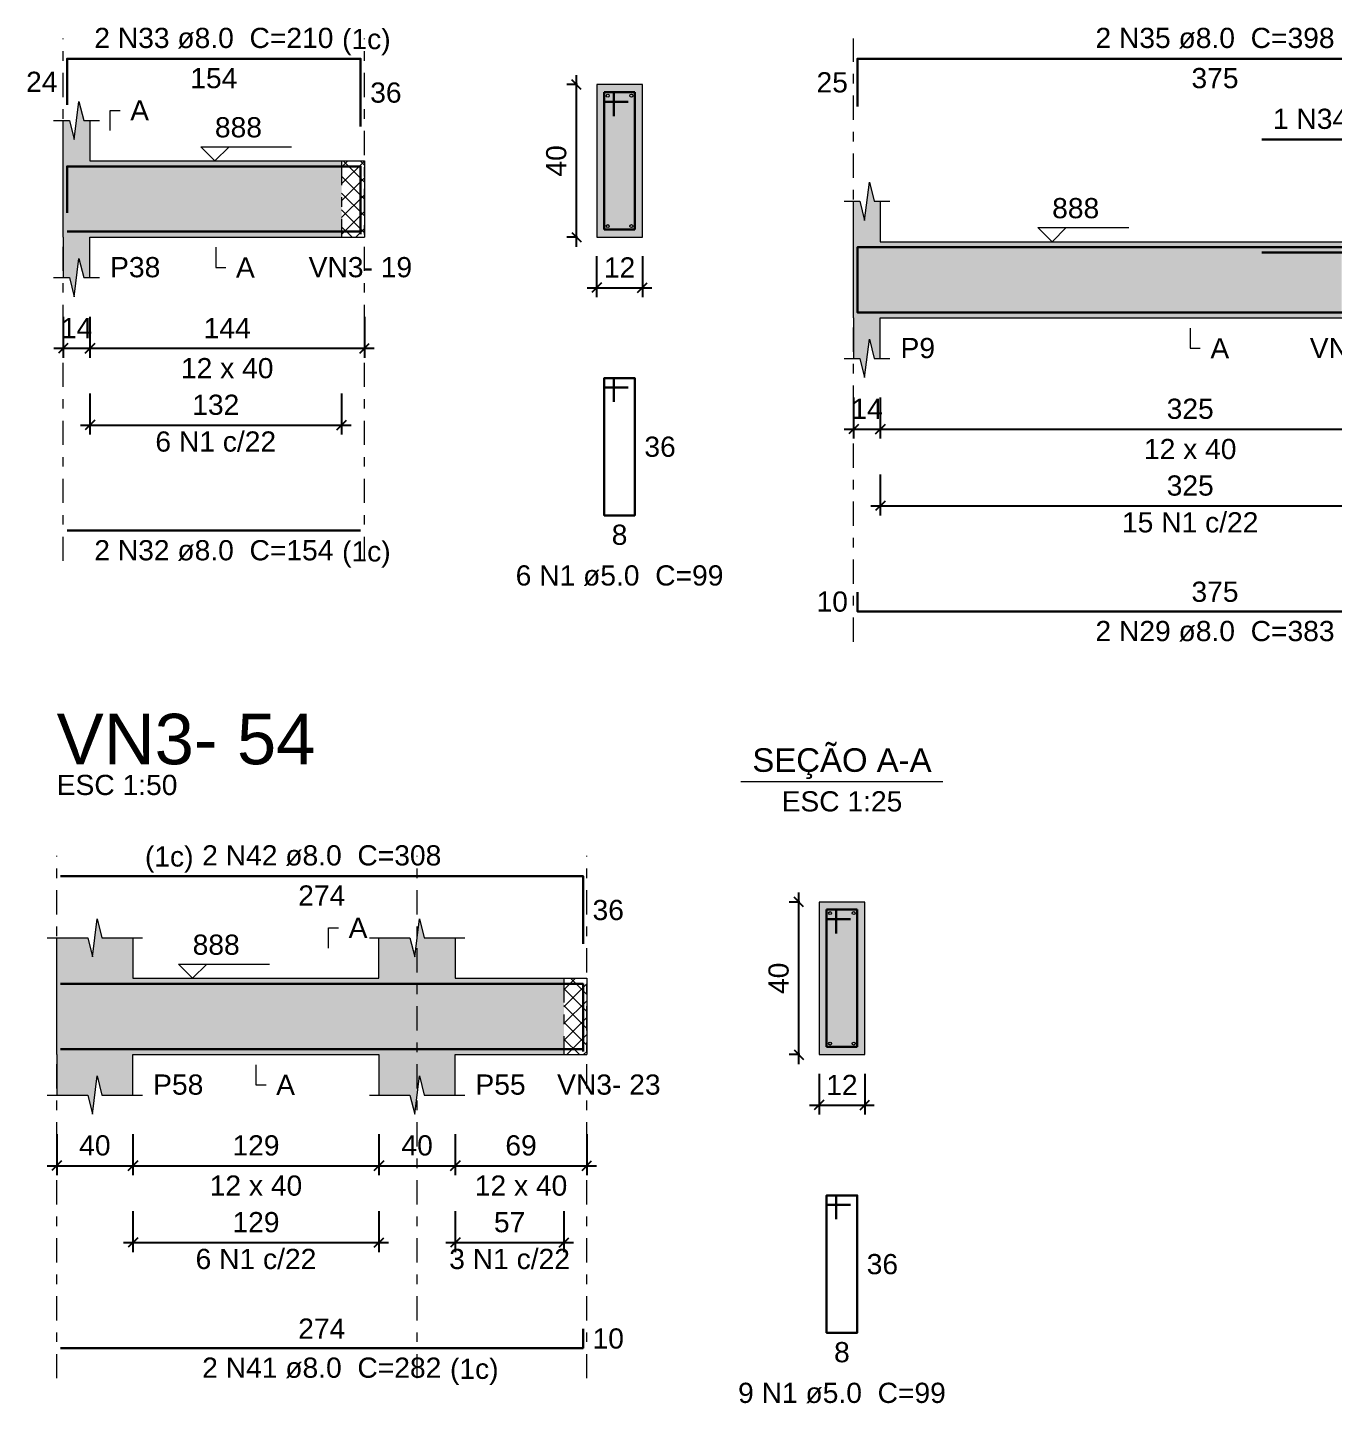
# Model space of a CAD drawing. Header units: millimetres. Extents: x -8 to 605, y -494 to 220.
# Drawn here: x 412.67 to 426.37, y -466.91 to -452.49 of the extents above; entities that cross this region are included whole.
import ezdxf

# ---------------------------------------------------------------- set-up
doc = ezdxf.new("R2010")
doc.units = ezdxf.units.MM
doc.header["$MEASUREMENT"] = 0
doc.linetypes.add('DASHDOT', pattern=[2.54, 1.27, -0.635, 0, -0.635])
doc.linetypes.add('NULL', pattern=[0])
for name, color, linetype, lineweight in [('Descrição da armadura', 7, 'Continuous', 0), ('DT-Barras na forma', 7, 'Continuous', 30), ('DT-Barras no corte', 5, 'Continuous', 5), ('DT-Barras rebatidas', 7, 'Continuous', 30), ('DT-Cotas', 7, 'Continuous', 5), ('DT-Forma', 5, 'Continuous', 5), ('DT-Hachura forma vigas', 252, 'Continuous', 5), ('DT-Hachura intersecção vigas', 9, 'Continuous', 5), ('DT-Hachura seção vigas', 252, 'Continuous', 5), ('DT-Pontilhado', 9, 'DASHDOT', 5), ('DT-Textos', 7, 'Continuous', 5), ('DT-Título', 5, 'Continuous', 20), ('Textos armaduras', 7, 'Continuous', 0)]:
    doc.layers.add(name, color=color, linetype=linetype, lineweight=lineweight)
doc.styles.add('Arial', font='arial.ttf')
doc.dimstyles.new('UM_25.000000', dxfattribs={"dimtxt": 0.18, "dimasz": 0.1, "dimexe": 0.1, "dimexo": 0.2, "dimgap": 0, "dimtad": 1, "dimtih": 1, "dimtoh": 1, "dimdec": 1, "dimlfac": 25, "dimzin": 0, "dimdsep": 46, "dimtxsty": 'Standard', "dimcen": 0.09, "dimdle": 0.1, "dimadec": 1, "dimazin": 2, "dimtfac": 1, "dimtdec": 4, "dimtofl": 0, "dimtmove": 0, "dimatfit": 3, "dimfxl": 1, "dimtolj": 1, "dimarcsym": 0})
doc.dimstyles.new('UM_50.000000', dxfattribs={"dimtxt": 0.18, "dimasz": 0.1, "dimexe": 0.1, "dimexo": 0.2, "dimgap": 0, "dimtad": 1, "dimtih": 1, "dimtoh": 1, "dimdec": 1, "dimlfac": 50, "dimzin": 0, "dimdsep": 46, "dimtxsty": 'Standard', "dimcen": 0.09, "dimdle": 0.1, "dimadec": 1, "dimazin": 2, "dimtfac": 1, "dimtdec": 4, "dimtofl": 0, "dimtmove": 0, "dimatfit": 3, "dimfxl": 1, "dimtolj": 1, "dimarcsym": 0})
pattern_1 = [(45, (353.43051, -485.02144), (-0.08838835, 0.08838835), []), (135, (353.43051, -485.02144), (-0.08838835, -0.08838835), [])]

# ---------------------------------------------------------------- blocks, each defined once
blk = doc.blocks.new('_Oblique')
at = {"color": 0, "linetype": 'ByBlock', "lineweight": -2}
blk.add_line((-0.5, -0.5), (0.5, 0.5), dxfattribs=at)
blk = doc.blocks.new('*D4941')
at = {"layer": 'Defpoints', "color": 0, "transparency": 16777216}
for p in [(413.049, -455.32), (413.329, -455.32), (413.329, -455.85)]:
    blk.add_point(p, dxfattribs=at)
at = {"layer": 'DT-Cotas', "color": 0, "lineweight": -2, "transparency": 16777216}
for p, q in [((413.049, -455.52), (413.049, -455.95)), ((413.329, -455.52), (413.329, -455.95)), ((412.949, -455.85), (413.429, -455.85))]:
    blk.add_line(p, q, dxfattribs=at)
at = {"layer": 'DT-Cotas', "color": 0, "lineweight": -2, "transparency": 16777216, "xscale": 0.1, "yscale": 0.1, "zscale": 0.1, "rotation": 180}
blk.add_blockref('_Oblique', (413.049, -455.85), dxfattribs=at)
at = {"layer": 'DT-Cotas', "color": 0, "lineweight": -2, "transparency": 16777216, "xscale": 0.1, "yscale": 0.1, "zscale": 0.1}
blk.add_blockref('_Oblique', (413.329, -455.85), dxfattribs=at)
at = {"layer": 'DT-Cotas', "color": 7, "transparency": 16777216, "insert": (413.189, -455.638), "char_height": 0.2118, "attachment_point": 5, "rotation": 0.0057, "style": 'Arial'}
blk.add_mtext('\\A1;14', dxfattribs=at)
blk = doc.blocks.new('*D4942')
at = {"layer": 'Defpoints', "color": 0, "transparency": 16777216}
for p in [(413.329, -455.32), (416.209, -455.32), (416.209, -455.85)]:
    blk.add_point(p, dxfattribs=at)
at = {"layer": 'DT-Cotas', "color": 0, "lineweight": -2, "transparency": 16777216}
for p, q in [((413.329, -455.52), (413.329, -455.95)), ((416.209, -455.52), (416.209, -455.95)), ((413.229, -455.85), (416.309, -455.85))]:
    blk.add_line(p, q, dxfattribs=at)
at = {"layer": 'DT-Cotas', "color": 0, "lineweight": -2, "transparency": 16777216, "xscale": 0.1, "yscale": 0.1, "zscale": 0.1, "rotation": 180}
blk.add_blockref('_Oblique', (413.329, -455.85), dxfattribs=at)
at = {"layer": 'DT-Cotas', "color": 0, "lineweight": -2, "transparency": 16777216, "xscale": 0.1, "yscale": 0.1, "zscale": 0.1}
blk.add_blockref('_Oblique', (416.209, -455.85), dxfattribs=at)
at = {"layer": 'DT-Cotas', "color": 7, "transparency": 16777216, "insert": (414.769, -455.638), "char_height": 0.2118, "attachment_point": 5, "rotation": 0.0057, "style": 'Arial'}
blk.add_mtext('\\A1;144', dxfattribs=at)
blk = doc.blocks.new('*D4943')
at = {"layer": 'Defpoints', "color": 0, "transparency": 16777216}
for p in [(418.432, -453.085), (418.644, -453.085), (418.644, -454.685)]:
    blk.add_point(p, dxfattribs=at)
at = {"layer": 'DT-Cotas', "color": 0, "lineweight": -2, "transparency": 16777216}
for p, q in [((418.432, -454.785), (418.432, -452.985)), ((418.444, -453.085), (418.332, -453.085)), ((418.444, -454.685), (418.332, -454.685))]:
    blk.add_line(p, q, dxfattribs=at)
at = {"layer": 'DT-Cotas', "color": 0, "lineweight": -2, "transparency": 16777216, "xscale": 0.1, "yscale": 0.1, "zscale": 0.1}
for p, rotation in [((418.432, -453.085), 90), ((418.432, -454.685), 270)]:
    blk.add_blockref('_Oblique', p, dxfattribs=dict(at, rotation=rotation))
at = {"layer": 'DT-Cotas', "color": 7, "transparency": 16777216, "insert": (418.221, -453.885), "char_height": 0.2118, "attachment_point": 5, "rotation": 90, "style": 'Arial'}
blk.add_mtext('\\A1;40', dxfattribs=at)
blk = doc.blocks.new('*D4944')
at = {"layer": 'Defpoints', "color": 0, "transparency": 16777216}
for p in [(418.644, -454.685), (419.124, -454.685), (419.124, -455.214)]:
    blk.add_point(p, dxfattribs=at)
at = {"layer": 'DT-Cotas', "color": 0, "lineweight": -2, "transparency": 16777216}
for p, q in [((418.644, -454.885), (418.644, -455.314)), ((419.124, -454.885), (419.124, -455.314)), ((418.544, -455.214), (419.224, -455.214))]:
    blk.add_line(p, q, dxfattribs=at)
at = {"layer": 'DT-Cotas', "color": 0, "lineweight": -2, "transparency": 16777216, "xscale": 0.1, "yscale": 0.1, "zscale": 0.1, "rotation": 180}
blk.add_blockref('_Oblique', (418.644, -455.214), dxfattribs=at)
at = {"layer": 'DT-Cotas', "color": 0, "lineweight": -2, "transparency": 16777216, "xscale": 0.1, "yscale": 0.1, "zscale": 0.1}
blk.add_blockref('_Oblique', (419.124, -455.214), dxfattribs=at)
at = {"layer": 'DT-Cotas', "color": 7, "transparency": 16777216, "insert": (418.884, -455.002), "char_height": 0.2118, "attachment_point": 5, "rotation": 0.0057, "style": 'Arial'}
blk.add_mtext('\\A1;12', dxfattribs=at)
blk = doc.blocks.new('*D4945')
at = {"layer": 'Defpoints', "color": 0, "transparency": 16777216}
for p in [(413.329, -456.125), (415.969, -456.125), (415.969, -456.654)]:
    blk.add_point(p, dxfattribs=at)
at = {"layer": 'DT-Cotas', "color": 0, "lineweight": -2, "transparency": 16777216}
for p, q in [((413.329, -456.325), (413.329, -456.754)), ((415.969, -456.325), (415.969, -456.754)), ((413.229, -456.654), (416.069, -456.654))]:
    blk.add_line(p, q, dxfattribs=at)
at = {"layer": 'DT-Cotas', "color": 0, "lineweight": -2, "transparency": 16777216, "xscale": 0.1, "yscale": 0.1, "zscale": 0.1, "rotation": 180}
blk.add_blockref('_Oblique', (413.329, -456.654), dxfattribs=at)
at = {"layer": 'DT-Cotas', "color": 0, "lineweight": -2, "transparency": 16777216, "xscale": 0.1, "yscale": 0.1, "zscale": 0.1}
blk.add_blockref('_Oblique', (415.969, -456.654), dxfattribs=at)
at = {"layer": 'DT-Cotas', "color": 7, "transparency": 16777216, "insert": (414.649, -456.443), "char_height": 0.2118, "attachment_point": 5, "rotation": 0.0057, "style": 'Arial'}
blk.add_mtext('\\A1;132', dxfattribs=at)
blk = doc.blocks.new('*D4946')
at = {"layer": 'Defpoints', "color": 0, "transparency": 16777216}
for p in [(421.339, -456.167), (421.619, -456.167), (421.619, -456.697)]:
    blk.add_point(p, dxfattribs=at)
at = {"layer": 'DT-Cotas', "color": 0, "lineweight": -2, "transparency": 16777216}
for p, q in [((421.339, -456.367), (421.339, -456.797)), ((421.619, -456.367), (421.619, -456.797)), ((421.239, -456.697), (421.719, -456.697))]:
    blk.add_line(p, q, dxfattribs=at)
at = {"layer": 'DT-Cotas', "color": 0, "lineweight": -2, "transparency": 16777216, "xscale": 0.1, "yscale": 0.1, "zscale": 0.1, "rotation": 180}
blk.add_blockref('_Oblique', (421.339, -456.697), dxfattribs=at)
at = {"layer": 'DT-Cotas', "color": 0, "lineweight": -2, "transparency": 16777216, "xscale": 0.1, "yscale": 0.1, "zscale": 0.1}
blk.add_blockref('_Oblique', (421.619, -456.697), dxfattribs=at)
at = {"layer": 'DT-Cotas', "color": 7, "transparency": 16777216, "insert": (421.479, -456.485), "char_height": 0.2118, "attachment_point": 5, "rotation": 0.0057, "style": 'Arial'}
blk.add_mtext('\\A1;14', dxfattribs=at)
blk = doc.blocks.new('*D4947')
at = {"layer": 'Defpoints', "color": 0, "transparency": 16777216}
for p in [(421.619, -456.167), (428.119, -456.167), (428.119, -456.697)]:
    blk.add_point(p, dxfattribs=at)
at = {"layer": 'DT-Cotas', "color": 0, "lineweight": -2, "transparency": 16777216}
for p, q in [((421.619, -456.367), (421.619, -456.797)), ((428.119, -456.367), (428.119, -456.797)), ((421.519, -456.697), (428.219, -456.697))]:
    blk.add_line(p, q, dxfattribs=at)
at = {"layer": 'DT-Cotas', "color": 0, "lineweight": -2, "transparency": 16777216, "xscale": 0.1, "yscale": 0.1, "zscale": 0.1, "rotation": 180}
blk.add_blockref('_Oblique', (421.619, -456.697), dxfattribs=at)
at = {"layer": 'DT-Cotas', "color": 0, "lineweight": -2, "transparency": 16777216, "xscale": 0.1, "yscale": 0.1, "zscale": 0.1}
blk.add_blockref('_Oblique', (428.119, -456.697), dxfattribs=at)
at = {"layer": 'DT-Cotas', "color": 7, "transparency": 16777216, "insert": (424.869, -456.485), "char_height": 0.2118, "attachment_point": 5, "rotation": 0.0057, "style": 'Arial'}
blk.add_mtext('\\A1;325', dxfattribs=at)
blk = doc.blocks.new('*D4967')
at = {"layer": 'Defpoints', "color": 0, "transparency": 16777216}
for p in [(421.619, -456.972), (428.119, -456.972), (428.119, -457.502)]:
    blk.add_point(p, dxfattribs=at)
at = {"layer": 'DT-Cotas', "color": 0, "lineweight": -2, "transparency": 16777216}
for p, q in [((421.619, -457.172), (421.619, -457.602)), ((428.119, -457.172), (428.119, -457.602)), ((421.519, -457.502), (428.219, -457.502))]:
    blk.add_line(p, q, dxfattribs=at)
at = {"layer": 'DT-Cotas', "color": 0, "lineweight": -2, "transparency": 16777216, "xscale": 0.1, "yscale": 0.1, "zscale": 0.1, "rotation": 180}
blk.add_blockref('_Oblique', (421.619, -457.502), dxfattribs=at)
at = {"layer": 'DT-Cotas', "color": 0, "lineweight": -2, "transparency": 16777216, "xscale": 0.1, "yscale": 0.1, "zscale": 0.1}
blk.add_blockref('_Oblique', (428.119, -457.502), dxfattribs=at)
at = {"layer": 'DT-Cotas', "color": 7, "transparency": 16777216, "insert": (424.869, -457.29), "char_height": 0.2118, "attachment_point": 5, "rotation": 0.0057, "style": 'Arial'}
blk.add_mtext('\\A1;325', dxfattribs=at)
blk = doc.blocks.new('*D4999')
at = {"layer": 'Defpoints', "color": 0, "transparency": 16777216}
for p in [(412.981, -463.891), (413.781, -463.891), (413.781, -464.421)]:
    blk.add_point(p, dxfattribs=at)
at = {"layer": 'DT-Cotas', "color": 0, "lineweight": -2, "transparency": 16777216}
for p, q in [((412.981, -464.091), (412.981, -464.521)), ((413.781, -464.091), (413.781, -464.521)), ((412.881, -464.421), (413.881, -464.421))]:
    blk.add_line(p, q, dxfattribs=at)
at = {"layer": 'DT-Cotas', "color": 0, "lineweight": -2, "transparency": 16777216, "xscale": 0.1, "yscale": 0.1, "zscale": 0.1, "rotation": 180}
blk.add_blockref('_Oblique', (412.981, -464.421), dxfattribs=at)
at = {"layer": 'DT-Cotas', "color": 0, "lineweight": -2, "transparency": 16777216, "xscale": 0.1, "yscale": 0.1, "zscale": 0.1}
blk.add_blockref('_Oblique', (413.781, -464.421), dxfattribs=at)
at = {"layer": 'DT-Cotas', "color": 7, "transparency": 16777216, "insert": (413.381, -464.209), "char_height": 0.2118, "attachment_point": 5, "rotation": 0.0057, "style": 'Arial'}
blk.add_mtext('\\A1;40', dxfattribs=at)
blk = doc.blocks.new('*D5000')
at = {"layer": 'Defpoints', "color": 0, "transparency": 16777216}
for p in [(413.781, -463.891), (416.361, -463.891), (416.361, -464.421)]:
    blk.add_point(p, dxfattribs=at)
at = {"layer": 'DT-Cotas', "color": 0, "lineweight": -2, "transparency": 16777216}
for p, q in [((413.781, -464.091), (413.781, -464.521)), ((416.361, -464.091), (416.361, -464.521)), ((413.681, -464.421), (416.461, -464.421))]:
    blk.add_line(p, q, dxfattribs=at)
at = {"layer": 'DT-Cotas', "color": 0, "lineweight": -2, "transparency": 16777216, "xscale": 0.1, "yscale": 0.1, "zscale": 0.1, "rotation": 180}
blk.add_blockref('_Oblique', (413.781, -464.421), dxfattribs=at)
at = {"layer": 'DT-Cotas', "color": 0, "lineweight": -2, "transparency": 16777216, "xscale": 0.1, "yscale": 0.1, "zscale": 0.1}
blk.add_blockref('_Oblique', (416.361, -464.421), dxfattribs=at)
at = {"layer": 'DT-Cotas', "color": 7, "transparency": 16777216, "insert": (415.071, -464.209), "char_height": 0.2118, "attachment_point": 5, "rotation": 0.0057, "style": 'Arial'}
blk.add_mtext('\\A1;129', dxfattribs=at)
blk = doc.blocks.new('*D5001')
at = {"layer": 'Defpoints', "color": 0, "transparency": 16777216}
for p in [(416.361, -463.891), (417.161, -463.891), (417.161, -464.421)]:
    blk.add_point(p, dxfattribs=at)
at = {"layer": 'DT-Cotas', "color": 0, "lineweight": -2, "transparency": 16777216}
for p, q in [((416.361, -464.091), (416.361, -464.521)), ((417.161, -464.091), (417.161, -464.521)), ((416.261, -464.421), (417.261, -464.421))]:
    blk.add_line(p, q, dxfattribs=at)
at = {"layer": 'DT-Cotas', "color": 0, "lineweight": -2, "transparency": 16777216, "xscale": 0.1, "yscale": 0.1, "zscale": 0.1, "rotation": 180}
blk.add_blockref('_Oblique', (416.361, -464.421), dxfattribs=at)
at = {"layer": 'DT-Cotas', "color": 0, "lineweight": -2, "transparency": 16777216, "xscale": 0.1, "yscale": 0.1, "zscale": 0.1}
blk.add_blockref('_Oblique', (417.161, -464.421), dxfattribs=at)
at = {"layer": 'DT-Cotas', "color": 7, "transparency": 16777216, "insert": (416.761, -464.209), "char_height": 0.2118, "attachment_point": 5, "rotation": 0.0057, "style": 'Arial'}
blk.add_mtext('\\A1;40', dxfattribs=at)
blk = doc.blocks.new('*D5002')
at = {"layer": 'Defpoints', "color": 0, "transparency": 16777216}
for p in [(417.161, -463.891), (418.541, -463.891), (418.541, -464.421)]:
    blk.add_point(p, dxfattribs=at)
at = {"layer": 'DT-Cotas', "color": 0, "lineweight": -2, "transparency": 16777216}
for p, q in [((417.161, -464.091), (417.161, -464.521)), ((418.541, -464.091), (418.541, -464.521)), ((417.061, -464.421), (418.641, -464.421))]:
    blk.add_line(p, q, dxfattribs=at)
at = {"layer": 'DT-Cotas', "color": 0, "lineweight": -2, "transparency": 16777216, "xscale": 0.1, "yscale": 0.1, "zscale": 0.1, "rotation": 180}
blk.add_blockref('_Oblique', (417.161, -464.421), dxfattribs=at)
at = {"layer": 'DT-Cotas', "color": 0, "lineweight": -2, "transparency": 16777216, "xscale": 0.1, "yscale": 0.1, "zscale": 0.1}
blk.add_blockref('_Oblique', (418.541, -464.421), dxfattribs=at)
at = {"layer": 'DT-Cotas', "color": 7, "transparency": 16777216, "insert": (417.851, -464.209), "char_height": 0.2118, "attachment_point": 5, "style": 'Arial'}
blk.add_mtext('\\A1;69', dxfattribs=at)
blk = doc.blocks.new('*D5003')
at = {"layer": 'Defpoints', "color": 0, "transparency": 16777216}
for p in [(420.764, -461.656), (420.976, -461.656), (420.976, -463.256)]:
    blk.add_point(p, dxfattribs=at)
at = {"layer": 'DT-Cotas', "color": 0, "lineweight": -2, "transparency": 16777216}
for p, q in [((420.776, -461.656), (420.664, -461.656)), ((420.764, -463.356), (420.764, -461.556)), ((420.776, -463.256), (420.664, -463.256))]:
    blk.add_line(p, q, dxfattribs=at)
at = {"layer": 'DT-Cotas', "color": 0, "lineweight": -2, "transparency": 16777216, "xscale": 0.1, "yscale": 0.1, "zscale": 0.1}
for p, rotation in [((420.764, -461.656), 90), ((420.764, -463.256), 270)]:
    blk.add_blockref('_Oblique', p, dxfattribs=dict(at, rotation=rotation))
at = {"layer": 'DT-Cotas', "color": 7, "transparency": 16777216, "insert": (420.553, -462.456), "char_height": 0.2118, "attachment_point": 5, "rotation": 90, "style": 'Arial'}
blk.add_mtext('\\A1;40', dxfattribs=at)
blk = doc.blocks.new('*D5004')
at = {"layer": 'Defpoints', "color": 0, "transparency": 16777216}
for p in [(420.976, -463.256), (421.456, -463.256), (421.456, -463.785)]:
    blk.add_point(p, dxfattribs=at)
at = {"layer": 'DT-Cotas', "color": 0, "lineweight": -2, "transparency": 16777216}
for p, q in [((420.976, -463.456), (420.976, -463.885)), ((421.456, -463.456), (421.456, -463.885)), ((420.876, -463.785), (421.556, -463.785))]:
    blk.add_line(p, q, dxfattribs=at)
at = {"layer": 'DT-Cotas', "color": 0, "lineweight": -2, "transparency": 16777216, "xscale": 0.1, "yscale": 0.1, "zscale": 0.1, "rotation": 180}
blk.add_blockref('_Oblique', (420.976, -463.785), dxfattribs=at)
at = {"layer": 'DT-Cotas', "color": 0, "lineweight": -2, "transparency": 16777216, "xscale": 0.1, "yscale": 0.1, "zscale": 0.1}
blk.add_blockref('_Oblique', (421.456, -463.785), dxfattribs=at)
at = {"layer": 'DT-Cotas', "color": 7, "transparency": 16777216, "insert": (421.216, -463.574), "char_height": 0.2118, "attachment_point": 5, "rotation": 0.0057, "style": 'Arial'}
blk.add_mtext('\\A1;12', dxfattribs=at)
blk = doc.blocks.new('*D5005')
at = {"layer": 'Defpoints', "color": 0, "transparency": 16777216}
for p in [(413.781, -464.696), (416.361, -464.696), (416.361, -465.226)]:
    blk.add_point(p, dxfattribs=at)
at = {"layer": 'DT-Cotas', "color": 0, "lineweight": -2, "transparency": 16777216}
for p, q in [((413.781, -464.896), (413.781, -465.326)), ((416.361, -464.896), (416.361, -465.326)), ((413.681, -465.226), (416.461, -465.226))]:
    blk.add_line(p, q, dxfattribs=at)
at = {"layer": 'DT-Cotas', "color": 0, "lineweight": -2, "transparency": 16777216, "xscale": 0.1, "yscale": 0.1, "zscale": 0.1, "rotation": 180}
blk.add_blockref('_Oblique', (413.781, -465.226), dxfattribs=at)
at = {"layer": 'DT-Cotas', "color": 0, "lineweight": -2, "transparency": 16777216, "xscale": 0.1, "yscale": 0.1, "zscale": 0.1}
blk.add_blockref('_Oblique', (416.361, -465.226), dxfattribs=at)
at = {"layer": 'DT-Cotas', "color": 7, "transparency": 16777216, "insert": (415.071, -465.014), "char_height": 0.2118, "attachment_point": 5, "rotation": 0.0057, "style": 'Arial'}
blk.add_mtext('\\A1;129', dxfattribs=at)
blk = doc.blocks.new('*D5006')
at = {"layer": 'Defpoints', "color": 0, "transparency": 16777216}
for p in [(417.161, -464.696), (418.301, -464.696), (418.301, -465.226)]:
    blk.add_point(p, dxfattribs=at)
at = {"layer": 'DT-Cotas', "color": 0, "lineweight": -2, "transparency": 16777216}
for p, q in [((417.161, -464.896), (417.161, -465.326)), ((418.301, -464.896), (418.301, -465.326)), ((417.061, -465.226), (418.401, -465.226))]:
    blk.add_line(p, q, dxfattribs=at)
at = {"layer": 'DT-Cotas', "color": 0, "lineweight": -2, "transparency": 16777216, "xscale": 0.1, "yscale": 0.1, "zscale": 0.1, "rotation": 180}
blk.add_blockref('_Oblique', (417.161, -465.226), dxfattribs=at)
at = {"layer": 'DT-Cotas', "color": 0, "lineweight": -2, "transparency": 16777216, "xscale": 0.1, "yscale": 0.1, "zscale": 0.1}
blk.add_blockref('_Oblique', (418.301, -465.226), dxfattribs=at)
at = {"layer": 'DT-Cotas', "color": 7, "transparency": 16777216, "insert": (417.731, -465.014), "char_height": 0.2118, "attachment_point": 5, "rotation": 0.0057, "style": 'Arial'}
blk.add_mtext('\\A1;57', dxfattribs=at)

msp = doc.modelspace()

# ---------------------------------------------------------------- hatches: boundary and pattern name
at = {"layer": 'DT-Hachura forma vigas', "linetype": 'Continuous'}
for points in [[(413.3289, -454.6847), (415.9687, -454.6847), (415.9687, -453.8847), (413.3289, -453.8847), (413.3289, -453.4611), (413.2639, -453.4611), (413.2139, -453.2611), (413.1639, -453.6611), (413.1139, -453.4611), (413.0489, -453.4611), (413.0489, -453.8847), (413.0489, -454.6847), (413.0489, -455.1083), (413.1139, -455.1083), (413.1639, -455.3083), (413.2139, -454.9083), (413.2639, -455.1083), (413.3289, -455.1083), (413.3289, -454.6847)], [(421.6191, -455.5319), (426.4591, -455.5319), (426.4591, -454.7319), (421.6191, -454.7319), (421.6191, -454.3083), (421.5541, -454.3083), (421.5041, -454.1083), (421.4541, -454.5083), (421.4041, -454.3083), (421.3391, -454.3083), (421.3391, -454.7319), (421.3391, -455.5319), (421.3391, -455.9555), (421.4041, -455.9555), (421.4541, -456.1555), (421.5041, -455.7555), (421.5541, -455.9555), (421.6191, -455.9555), (421.6191, -455.5319)], [(417.1607, -463.2559), (418.3007, -463.2559), (418.3007, -462.4559), (417.1607, -462.4559), (417.1607, -462.0323), (416.8357, -462.0323), (416.7857, -461.8323), (416.7357, -462.2323), (416.6857, -462.0323), (416.3607, -462.0323), (416.3607, -462.4559), (413.7807, -462.4559), (413.7807, -462.0323), (413.4557, -462.0323), (413.4057, -461.8323), (413.3557, -462.2323), (413.3057, -462.0323), (412.9807, -462.0323), (412.9807, -462.4559), (412.9807, -463.2559), (412.9807, -463.6795), (413.3057, -463.6795), (413.3557, -463.8795), (413.4057, -463.4795), (413.4557, -463.6795), (413.7807, -463.6795), (413.7807, -463.2559), (416.3607, -463.2559), (416.3607, -463.6795), (416.6857, -463.6795), (416.7357, -463.8795), (416.7857, -463.4795), (416.8357, -463.6795), (417.1607, -463.6795), (417.1607, -463.2559)]]:
    msp.add_hatch(color=252, dxfattribs=at).paths.add_polyline_path(points)
at = {"layer": 'DT-Hachura intersecção vigas', "linetype": 'Continuous'}
h = msp.add_hatch(dxfattribs=at)
h.set_pattern_fill('ANSI37', color=9, style=0)
h.set_pattern_definition(pattern_1)
h.paths.add_polyline_path([(415.9687, -454.6847), (416.2087, -454.6847), (416.2087, -453.8847), (415.9687, -453.8847), (415.9687, -454.6847)])
h = msp.add_hatch(dxfattribs=at)
h.set_pattern_fill('ANSI37', color=9, style=0)
h.set_pattern_definition(pattern_1)
h.paths.add_polyline_path([(418.3007, -463.2559), (418.5407, -463.2559), (418.5407, -462.4559), (418.3007, -462.4559), (418.3007, -463.2559)])
at = {"layer": 'DT-Hachura seção vigas', "linetype": 'Continuous'}
for points in [[(418.6442, -454.6847), (418.6442, -454.6847), (419.1242, -454.6847), (419.1242, -453.0847), (418.6442, -453.0847), (418.6442, -454.6847)], [(420.9762, -463.2559), (420.9762, -463.2559), (421.4562, -463.2559), (421.4562, -461.6559), (420.9762, -461.6559), (420.9762, -463.2559)]]:
    msp.add_hatch(color=252, dxfattribs=at).paths.add_polyline_path(points)

# ---------------------------------------------------------------- linework, layer by layer
at = {"layer": 'DT-Barras na forma'}
for p, q in [((418.8242, -453.1647), (418.7242, -453.1647)), ((418.7242, -453.1647), (418.7242, -454.6047)), ((419.0442, -453.1647), (418.7242, -453.1647)), ((418.7242, -453.1647), (418.7242, -453.2647)), ((418.8242, -453.4147), (418.8242, -453.1647)), ((419.0442, -454.6047), (419.0442, -453.1647)), ((418.7242, -453.2647), (418.9742, -453.2647)), ((418.7242, -454.6047), (419.0442, -454.6047)), ((421.1562, -461.7359), (421.0562, -461.7359)), ((421.0562, -461.7359), (421.0562, -463.1759)), ((421.3762, -461.7359), (421.0562, -461.7359)), ((421.0562, -461.7359), (421.0562, -461.8359)), ((421.0562, -461.8359), (421.3062, -461.8359)), ((421.1562, -461.9859), (421.1562, -461.7359)), ((421.3762, -463.1759), (421.3762, -461.7359)), ((421.0562, -463.1759), (421.3762, -463.1759))]:
    msp.add_line(p, q, dxfattribs=at)
for points in [[(413.0889, -454.428), (413.0889, -453.9427), (416.1687, -453.9427), (416.1687, -454.6527)], [(413.0889, -454.6267), (416.1687, -454.6267)], [(421.3791, -455.2914), (421.3791, -454.7899), (428.8789, -454.7899)], [(425.6189, -454.8459), (428.8789, -454.8459)], [(421.3791, -455.2739), (421.3791, -455.4739), (428.8789, -455.4739)], [(413.0207, -462.5139), (418.5007, -462.5139), (418.5007, -463.2239)], [(413.0207, -463.1979), (418.5007, -463.1979), (418.5007, -462.9979)]]:
    msp.add_lwpolyline(points, dxfattribs=at)
at = {"layer": 'DT-Barras no corte'}
for centre in [(418.7602, -453.2007), (419.0082, -453.2007), (418.7602, -454.5687), (419.0082, -454.5687), (421.0922, -461.7719), (421.3402, -461.7719), (421.0922, -463.1399), (421.3402, -463.1399)]:
    msp.add_circle(centre, 0.016, dxfattribs=at)
at = {"layer": 'DT-Barras rebatidas'}
for points in [[(413.0889, -453.2984), (413.0889, -452.8131), (416.1687, -452.8131), (416.1687, -453.5231)], [(421.3791, -453.3146), (421.3791, -452.8131), (428.8789, -452.8131)], [(425.6189, -453.6603), (428.8789, -453.6603)], [(418.8242, -456.4114), (418.8242, -456.1614), (418.7242, -456.1614), (418.7242, -457.6014), (419.0442, -457.6014), (419.0442, -456.1614), (418.7242, -456.1614), (418.7242, -456.2614), (418.9742, -456.2614)], [(413.0889, -457.7613), (416.1687, -457.7613)], [(421.3791, -458.4085), (421.3791, -458.6085), (428.8789, -458.6085)], [(413.0207, -461.3843), (418.5007, -461.3843), (418.5007, -462.0943)], [(421.1562, -464.9826), (421.1562, -464.7326), (421.0562, -464.7326), (421.0562, -466.1726), (421.3762, -466.1726), (421.3762, -464.7326), (421.0562, -464.7326), (421.0562, -464.8326), (421.3062, -464.8326)], [(413.0207, -466.3325), (418.5007, -466.3325), (418.5007, -466.1325)]]:
    msp.add_lwpolyline(points, dxfattribs=at)
at = {"layer": 'DT-Forma'}
for p, q in [((419.1242, -453.0847), (418.6442, -453.0847)), ((418.6442, -453.0847), (418.6442, -454.6847)), ((419.1242, -454.6847), (419.1242, -453.0847)), ((413.1639, -453.6611), (413.2139, -453.2611)), ((413.2139, -453.2611), (413.2639, -453.4611)), ((412.9489, -453.4611), (413.1139, -453.4611)), ((413.0489, -453.8847), (413.0489, -453.4611)), ((413.1139, -453.4611), (413.1639, -453.6611)), ((413.2639, -453.4611), (413.4289, -453.4611)), ((413.3289, -453.4611), (413.3289, -453.8847)), ((413.3289, -453.8847), (415.9687, -453.8847)), ((415.9687, -453.8847), (416.2087, -453.8847)), ((421.4541, -454.5083), (421.5041, -454.1083)), ((421.5041, -454.1083), (421.5541, -454.3083)), ((421.2391, -454.3083), (421.4041, -454.3083)), ((421.3391, -454.7319), (421.3391, -454.3083)), ((421.4041, -454.3083), (421.4541, -454.5083)), ((421.5541, -454.3083), (421.7191, -454.3083)), ((421.6191, -454.3083), (421.6191, -454.7319)), ((413.0489, -454.6847), (413.0489, -455.1083)), ((413.3289, -455.1083), (413.3289, -454.6847)), ((413.3289, -454.6847), (415.9687, -454.6847)), ((415.9687, -454.6847), (416.2087, -454.6847)), ((418.6442, -454.6847), (419.1242, -454.6847)), ((421.6191, -454.7319), (426.4591, -454.7319)), ((413.1639, -455.3083), (413.2139, -454.9083)), ((413.2139, -454.9083), (413.2639, -455.1083)), ((412.9489, -455.1083), (413.1139, -455.1083)), ((413.1139, -455.1083), (413.1639, -455.3083)), ((413.2639, -455.1083), (413.4289, -455.1083)), ((421.3391, -455.5319), (421.3391, -455.9555)), ((421.6191, -455.9555), (421.6191, -455.5319)), ((421.6191, -455.5319), (426.4591, -455.5319)), ((421.4541, -456.1555), (421.5041, -455.7555)), ((421.5041, -455.7555), (421.5541, -455.9555)), ((421.2391, -455.9555), (421.4041, -455.9555)), ((421.4041, -455.9555), (421.4541, -456.1555)), ((421.5541, -455.9555), (421.7191, -455.9555)), ((421.4562, -461.6559), (420.9762, -461.6559)), ((420.9762, -461.6559), (420.9762, -463.2559)), ((421.4562, -463.2559), (421.4562, -461.6559)), ((413.3557, -462.2323), (413.4057, -461.8323)), ((413.4057, -461.8323), (413.4557, -462.0323)), ((416.7357, -462.2323), (416.7857, -461.8323)), ((416.7857, -461.8323), (416.8357, -462.0323)), ((412.8807, -462.0323), (413.3057, -462.0323)), ((412.9807, -462.4559), (412.9807, -462.0323)), ((413.3057, -462.0323), (413.3557, -462.2323)), ((413.4557, -462.0323), (413.8807, -462.0323)), ((413.7807, -462.0323), (413.7807, -462.4559)), ((416.2607, -462.0323), (416.6857, -462.0323)), ((416.3607, -462.4559), (416.3607, -462.0323)), ((416.6857, -462.0323), (416.7357, -462.2323)), ((416.8357, -462.0323), (417.2607, -462.0323)), ((417.1607, -462.0323), (417.1607, -462.4559)), ((413.7807, -462.4559), (416.3607, -462.4559)), ((417.1607, -462.4559), (418.3007, -462.4559)), ((418.3007, -462.4559), (418.5407, -462.4559)), ((412.9807, -463.2559), (412.9807, -463.6795)), ((413.7807, -463.6795), (413.7807, -463.2559)), ((413.7807, -463.2559), (416.3607, -463.2559)), ((416.3607, -463.2559), (416.3607, -463.6795)), ((417.1607, -463.6795), (417.1607, -463.2559)), ((417.1607, -463.2559), (418.3007, -463.2559)), ((418.3007, -463.2559), (418.5407, -463.2559)), ((420.9762, -463.2559), (421.4562, -463.2559)), ((413.3557, -463.8795), (413.4057, -463.4795)), ((413.4057, -463.4795), (413.4557, -463.6795)), ((416.7357, -463.8795), (416.7857, -463.4795)), ((416.7857, -463.4795), (416.8357, -463.6795)), ((412.8807, -463.6795), (413.3057, -463.6795)), ((413.3057, -463.6795), (413.3557, -463.8795)), ((413.4557, -463.6795), (413.8807, -463.6795)), ((416.2607, -463.6795), (416.6857, -463.6795)), ((416.6857, -463.6795), (416.7357, -463.8795)), ((416.8357, -463.6795), (417.2607, -463.6795))]:
    msp.add_line(p, q, dxfattribs=at)
at = {"layer": 'DT-Forma', "linetype": 'Continuous'}
for p, q in [((413.0489, -454.6847), (413.0489, -453.8847)), ((416.2087, -453.8847), (416.2087, -454.6847)), ((421.3391, -455.5319), (421.3391, -454.7319)), ((412.9807, -463.2559), (412.9807, -462.4559)), ((418.5407, -462.4559), (418.5407, -463.2559))]:
    msp.add_line(p, q, dxfattribs=at)
at = {"layer": 'DT-Pontilhado', "ltscale": 0.2}
for p, q in [((413.0489, -458.079), (413.0489, -452.6013)), ((416.2087, -458.079), (416.2087, -452.6013)), ((421.3391, -458.9262), (421.3391, -452.6013)), ((415.9687, -453.8847), (415.9687, -454.6847)), ((412.9807, -466.6502), (412.9807, -461.1725)), ((416.7607, -466.6502), (416.7607, -461.1725)), ((418.5407, -466.6502), (418.5407, -461.1725)), ((418.3007, -462.4559), (418.3007, -463.2559))]:
    msp.add_line(p, q, dxfattribs=at)
at = {"layer": 'DT-Textos'}
msp.add_line((420.1572, -460.391), (422.2752, -460.391), dxfattribs=at)
for points in [[(413.5407, -453.567), (413.5407, -453.3552), (413.6466, -453.3552)], [(414.788, -453.7364), (414.6397, -453.8847), (414.4915, -453.7364), (415.4446, -453.7364)], [(423.569, -454.5836), (423.4207, -454.7319), (423.2725, -454.5836), (424.2256, -454.5836)], [(414.6488, -454.7906), (414.6488, -455.0024), (414.7547, -455.0024)], [(424.8689, -455.6378), (424.8689, -455.8496), (424.9748, -455.8496)], [(415.8312, -462.1382), (415.8312, -461.9264), (415.9371, -461.9264)], [(414.5547, -462.3076), (414.4065, -462.4559), (414.2582, -462.3076), (415.2113, -462.3076)], [(415.0707, -463.3618), (415.0707, -463.5736), (415.1766, -463.5736)]]:
    msp.add_lwpolyline(points, dxfattribs=at)

# ---------------------------------------------------------------- texts
at = {"layer": 'Descrição da armadura', "linetype": 'NULL', "char_height": 0.2118, "attachment_point": 8, "line_spacing_factor": 0.9, "style": 'Arial'}
for s, insert, width in [('2 N33 ø8.0  C=210', (414.629, -452.7068), 5.015721), ('2 N35 ø8.0  C=398', (425.1292, -452.7068), 5.015721), ('1 N34 ø8.0  C=163', (426.9902, -453.5548), 5.015721), ('6 N1 c/22', (414.6488, -456.9361), 2.53256), ('15 N1 c/22', (424.8689, -457.7833), 2.86156), ('2 N32 ø8.0  C=154', (414.629, -458.0788), 5.015721), ('6 N1 ø5.0  C=99', (418.884, -458.3428), 4.35772), ('2 N29 ø8.0  C=383', (425.1292, -458.9258), 5.015721), ('2 N42 ø8.0  C=308', (415.7607, -461.278), 5.015721), ('6 N1 c/22', (415.0707, -465.5073), 2.53256), ('3 N1 c/22', (417.7307, -465.5073), 2.53256), ('2 N41 ø8.0  C=282', (415.7607, -466.65), 5.015721), ('9 N1 ø5.0  C=99', (421.2167, -466.914), 4.35772)]:
    msp.add_mtext(s, dxfattribs=dict(at, insert=insert, width=width))
at = {"layer": 'DT-Textos', "linetype": 'NULL', "line_spacing_factor": 0.798, "style": 'Arial'}
for s, insert, char_height, width, attachment_point in [('(1c)', (415.974, -452.7767), 0.2118, 1.018965, 7), ('A', (413.752, -453.4608), 0.2118, 0.394865, 7), ('888', (414.64, -453.6408), 0.2118, 0.987001, 7), ('888', (423.4212, -454.4888), 0.2118, 0.987001, 7), ('P38', (413.541, -455.1078), 0.2118, 1.052866, 7), ('A', (414.861, -455.1078), 0.2118, 0.394865, 7), ('VN3- 19', (415.6233, -455.1078), 0.2118, 2.170627, 7), ('P9', (421.8312, -455.9558), 0.2118, 0.723865, 7), ('A', (425.0812, -455.9558), 0.2118, 0.394865, 7), ('VN3- 4', (426.123, -455.9558), 0.2118, 1.841627, 7), ('12 x 40', (414.769, -456.1668), 0.2118, 1.940747, 8), ('12 x 40', (424.8692, -457.0148), 0.2118, 1.940747, 8), ('(1c)', (415.974, -458.1487), 0.2118, 1.018965, 7), ('SEÇÃO A-A', (421.2167, -460.3669), 0.2471, 3.760741, 8), ('ESC 1:50', (412.9807, -460.537), 0.2118, 2.532883, 7), ('ESC 1:25', (421.2167, -460.709), 0.2118, 2.532883, 8), ('(1c)', (414.4157, -461.3479), 0.2118, 1.018965, 9), ('A', (416.0427, -462.032), 0.2118, 0.394865, 7), ('888', (414.4067, -462.212), 0.2118, 0.987001, 7), ('P58', (413.9927, -463.679), 0.2118, 1.052866, 7), ('A', (415.2827, -463.679), 0.2118, 0.394865, 7), ('P55', (417.3727, -463.679), 0.2118, 1.052866, 7), ('VN3- 23', (418.2292, -463.679), 0.2118, 2.170627, 7), ('12 x 40', (415.0707, -464.738), 0.2118, 1.940747, 8), ('12 x 40', (417.8507, -464.738), 0.2118, 1.940747, 8), ('(1c)', (417.1057, -466.7199), 0.2118, 1.018965, 7)]:
    msp.add_mtext(s, dxfattribs=dict(at, insert=insert, char_height=char_height, width=width, attachment_point=attachment_point))
at = {"layer": 'DT-Título', "linetype": 'NULL', "insert": (412.9807, -460.2191), "char_height": 0.5295, "width": 5.426568, "attachment_point": 7, "line_spacing_factor": 0.798, "style": 'Arial'}
msp.add_mtext('VN3- 54', dxfattribs=at)
at = {"layer": 'Textos armaduras', "linetype": 'NULL', "char_height": 0.2118, "line_spacing_factor": 0.9, "style": 'Arial'}
for s, insert, width, attachment_point in [('24', (412.9889, -453.1616), 1.058001, 9), ('154', (414.6288, -452.9104), 1.387001, 2), ('25', (421.2791, -453.1697), 1.058001, 9), ('375', (425.129, -452.9104), 1.387001, 2), ('36', (416.2687, -453.0622), 1.058001, 1), ('36', (419.1442, -456.7755), 1.058001, 1), ('8', (418.8842, -457.6987), 0.729, 2), ('375', (425.129, -458.5112), 1.387001, 8), ('10', (421.2791, -458.6144), 1.058001, 9), ('274', (415.7607, -461.4816), 1.387001, 2), ('36', (418.6007, -461.6334), 1.058001, 1), ('36', (421.4762, -465.3467), 1.058001, 1), ('274', (415.7607, -466.2352), 1.387001, 8), ('10', (418.6007, -466.1266), 1.058001, 1), ('8', (421.2162, -466.2699), 0.729, 2)]:
    msp.add_mtext(s, dxfattribs=dict(at, insert=insert, width=width, attachment_point=attachment_point))

# ---------------------------------------------------------------- dimensions: what is measured, and where the dimension line sits
at = {"layer": 'DT-Cotas'}
for base, p1, p2, picture, middle in [((418.4324, -453.0847), (418.6442, -454.6847), (418.6442, -453.0847), '*D4943', (418.2206, -453.8847)), ((420.7644, -461.6559), (420.9762, -463.2559), (420.9762, -461.6559), '*D5003', (420.5526, -462.4559))]:
    dim = msp.add_linear_dim(base=base, p1=p1, p2=p2, angle=90, dimstyle='UM_25.000000', override={"dimtxt": 0.2118, "dimasz": 0.1, "dimexe": 0.1, "dimexo": 0.2, "dimtad": 1, "dimtih": 0, "dimtoh": 0, "dimdec": 1, "dimlfac": 25, "dimzin": 8, "dimtxsty": 'Arial', "dimblk": 'Oblique', "dimblk1": 'Oblique', "dimblk2": 'Oblique', "dimsah": 1, "dimdle": 0.1, "dimse1": 0, "dimse2": 0, "dimclrt": 7, "dimadec": 1, "dimazin": 3, "dimtmove": 2, "dimldrblk": 'Oblique'}, dxfattribs=at)
    dim.commit()
    dim.dimension.update_dxf_attribs({"geometry": picture, "text_midpoint": middle, "dimtype": 160, "text_rotation": 90})
for base, p1, p2, dimstyle, override, picture, middle in [((419.1242, -455.2142), (418.6442, -454.6847), (419.1242, -454.6847), 'UM_25.000000', {"dimtxt": 0.2118, "dimasz": 0.1, "dimexe": 0.1, "dimexo": 0.2, "dimtad": 1, "dimtih": 0, "dimtoh": 0, "dimdec": 1, "dimlfac": 25, "dimzin": 8, "dimtxsty": 'Arial', "dimblk": 'Oblique', "dimblk1": 'Oblique', "dimblk2": 'Oblique', "dimsah": 1, "dimdle": 0.1, "dimse1": 0, "dimse2": 0, "dimclrt": 7, "dimadec": 1, "dimazin": 3, "dimtmove": 2, "dimldrblk": 'Oblique'}, '*D4944', (418.8842, -455.0024)), ((413.3289, -455.8496), (413.0489, -455.3201), (413.3289, -455.3201), 'UM_50.000000', {"dimtxt": 0.2118, "dimasz": 0.1, "dimexe": 0.1, "dimexo": 0.2, "dimtad": 1, "dimtih": 0, "dimtoh": 0, "dimdec": 1, "dimlfac": 50, "dimzin": 8, "dimtxsty": 'Arial', "dimblk": 'Oblique', "dimblk1": 'Oblique', "dimblk2": 'Oblique', "dimsah": 1, "dimdle": 0.1, "dimse1": 0, "dimse2": 0, "dimclrt": 7, "dimadec": 1, "dimazin": 3, "dimtmove": 2, "dimldrblk": 'Oblique'}, '*D4941', (413.1889, -455.6378)), ((416.2087, -455.8496), (413.3289, -455.3201), (416.2087, -455.3201), 'UM_50.000000', {"dimtxt": 0.2118, "dimasz": 0.1, "dimexe": 0.1, "dimexo": 0.2, "dimtad": 1, "dimtih": 0, "dimtoh": 0, "dimdec": 1, "dimlfac": 50, "dimzin": 8, "dimtxsty": 'Arial', "dimblk": 'Oblique', "dimblk1": 'Oblique', "dimblk2": 'Oblique', "dimsah": 1, "dimdle": 0.1, "dimse1": 0, "dimse2": 0, "dimclrt": 7, "dimadec": 1, "dimazin": 3, "dimtmove": 2, "dimldrblk": 'Oblique'}, '*D4942', (414.7688, -455.6378)), ((415.9687, -456.6544), (413.3289, -456.1249), (415.9687, -456.1249), 'UM_50.000000', {"dimtxt": 0.2118, "dimasz": 0.1, "dimexe": 0.1, "dimexo": 0.2, "dimtad": 1, "dimtih": 0, "dimtoh": 0, "dimdec": 1, "dimlfac": 50, "dimzin": 8, "dimtxsty": 'Arial', "dimblk": 'Oblique', "dimblk1": 'Oblique', "dimblk2": 'Oblique', "dimsah": 1, "dimdle": 0.1, "dimse1": 0, "dimse2": 0, "dimclrt": 7, "dimadec": 1, "dimazin": 3, "dimtmove": 2, "dimldrblk": 'Oblique'}, '*D4945', (414.6488, -456.4426)), ((421.6191, -456.6968), (421.3391, -456.1673), (421.6191, -456.1673), 'UM_50.000000', {"dimtxt": 0.2118, "dimasz": 0.1, "dimexe": 0.1, "dimexo": 0.2, "dimtad": 1, "dimtih": 0, "dimtoh": 0, "dimdec": 1, "dimlfac": 50, "dimzin": 8, "dimtxsty": 'Arial', "dimblk": 'Oblique', "dimblk1": 'Oblique', "dimblk2": 'Oblique', "dimsah": 1, "dimdle": 0.1, "dimse1": 0, "dimse2": 0, "dimclrt": 7, "dimadec": 1, "dimazin": 3, "dimtmove": 2, "dimldrblk": 'Oblique'}, '*D4946', (421.4791, -456.485)), ((428.1188, -456.6968), (421.6191, -456.1673), (428.1188, -456.1673), 'UM_50.000000', {"dimtxt": 0.2118, "dimasz": 0.1, "dimexe": 0.1, "dimexo": 0.2, "dimtad": 1, "dimtih": 0, "dimtoh": 0, "dimdec": 1, "dimlfac": 50, "dimzin": 8, "dimtxsty": 'Arial', "dimblk": 'Oblique', "dimblk1": 'Oblique', "dimblk2": 'Oblique', "dimsah": 1, "dimdle": 0.1, "dimse1": 0, "dimse2": 0, "dimclrt": 7, "dimadec": 1, "dimazin": 3, "dimtmove": 2, "dimldrblk": 'Oblique'}, '*D4947', (424.8689, -456.485)), ((428.1188, -457.5016), (421.6191, -456.9721), (428.1188, -456.9721), 'UM_50.000000', {"dimtxt": 0.2118, "dimasz": 0.1, "dimexe": 0.1, "dimexo": 0.2, "dimtad": 1, "dimtih": 0, "dimtoh": 0, "dimdec": 1, "dimlfac": 50, "dimzin": 8, "dimtxsty": 'Arial', "dimblk": 'Oblique', "dimblk1": 'Oblique', "dimblk2": 'Oblique', "dimsah": 1, "dimdle": 0.1, "dimse1": 0, "dimse2": 0, "dimclrt": 7, "dimadec": 1, "dimazin": 3, "dimtmove": 2, "dimldrblk": 'Oblique'}, '*D4967', (424.8689, -457.2898)), ((421.4562, -463.7854), (420.9762, -463.2559), (421.4562, -463.2559), 'UM_25.000000', {"dimtxt": 0.2118, "dimasz": 0.1, "dimexe": 0.1, "dimexo": 0.2, "dimtad": 1, "dimtih": 0, "dimtoh": 0, "dimdec": 1, "dimlfac": 25, "dimzin": 8, "dimtxsty": 'Arial', "dimblk": 'Oblique', "dimblk1": 'Oblique', "dimblk2": 'Oblique', "dimsah": 1, "dimdle": 0.1, "dimse1": 0, "dimse2": 0, "dimclrt": 7, "dimadec": 1, "dimazin": 3, "dimtmove": 2, "dimldrblk": 'Oblique'}, '*D5004', (421.2162, -463.5736)), ((413.7807, -464.4208), (412.9807, -463.8913), (413.7807, -463.8913), 'UM_50.000000', {"dimtxt": 0.2118, "dimasz": 0.1, "dimexe": 0.1, "dimexo": 0.2, "dimtad": 1, "dimtih": 0, "dimtoh": 0, "dimdec": 1, "dimlfac": 50, "dimzin": 8, "dimtxsty": 'Arial', "dimblk": 'Oblique', "dimblk1": 'Oblique', "dimblk2": 'Oblique', "dimsah": 1, "dimdle": 0.1, "dimse1": 0, "dimse2": 0, "dimclrt": 7, "dimadec": 1, "dimazin": 3, "dimtmove": 2, "dimldrblk": 'Oblique'}, '*D4999', (413.3807, -464.209)), ((416.3607, -464.4208), (413.7807, -463.8913), (416.3607, -463.8913), 'UM_50.000000', {"dimtxt": 0.2118, "dimasz": 0.1, "dimexe": 0.1, "dimexo": 0.2, "dimtad": 1, "dimtih": 0, "dimtoh": 0, "dimdec": 1, "dimlfac": 50, "dimzin": 8, "dimtxsty": 'Arial', "dimblk": 'Oblique', "dimblk1": 'Oblique', "dimblk2": 'Oblique', "dimsah": 1, "dimdle": 0.1, "dimse1": 0, "dimse2": 0, "dimclrt": 7, "dimadec": 1, "dimazin": 3, "dimtmove": 2, "dimldrblk": 'Oblique'}, '*D5000', (415.0707, -464.209)), ((417.1607, -464.4208), (416.3607, -463.8913), (417.1607, -463.8913), 'UM_50.000000', {"dimtxt": 0.2118, "dimasz": 0.1, "dimexe": 0.1, "dimexo": 0.2, "dimtad": 1, "dimtih": 0, "dimtoh": 0, "dimdec": 1, "dimlfac": 50, "dimzin": 8, "dimtxsty": 'Arial', "dimblk": 'Oblique', "dimblk1": 'Oblique', "dimblk2": 'Oblique', "dimsah": 1, "dimdle": 0.1, "dimse1": 0, "dimse2": 0, "dimclrt": 7, "dimadec": 1, "dimazin": 3, "dimtmove": 2, "dimldrblk": 'Oblique'}, '*D5001', (416.7607, -464.209)), ((416.3607, -465.2256), (413.7807, -464.6961), (416.3607, -464.6961), 'UM_50.000000', {"dimtxt": 0.2118, "dimasz": 0.1, "dimexe": 0.1, "dimexo": 0.2, "dimtad": 1, "dimtih": 0, "dimtoh": 0, "dimdec": 1, "dimlfac": 50, "dimzin": 8, "dimtxsty": 'Arial', "dimblk": 'Oblique', "dimblk1": 'Oblique', "dimblk2": 'Oblique', "dimsah": 1, "dimdle": 0.1, "dimse1": 0, "dimse2": 0, "dimclrt": 7, "dimadec": 1, "dimazin": 3, "dimtmove": 2, "dimldrblk": 'Oblique'}, '*D5005', (415.0707, -465.0138)), ((418.3007, -465.2256), (417.1607, -464.6961), (418.3007, -464.6961), 'UM_50.000000', {"dimtxt": 0.2118, "dimasz": 0.1, "dimexe": 0.1, "dimexo": 0.2, "dimtad": 1, "dimtih": 0, "dimtoh": 0, "dimdec": 1, "dimlfac": 50, "dimzin": 8, "dimtxsty": 'Arial', "dimblk": 'Oblique', "dimblk1": 'Oblique', "dimblk2": 'Oblique', "dimsah": 1, "dimdle": 0.1, "dimse1": 0, "dimse2": 0, "dimclrt": 7, "dimadec": 1, "dimazin": 3, "dimtmove": 2, "dimldrblk": 'Oblique'}, '*D5006', (417.7307, -465.0138))]:
    dim = msp.add_linear_dim(base=base, p1=p1, p2=p2, dimstyle=dimstyle, override=override, dxfattribs=at)
    dim.commit()
    dim.dimension.update_dxf_attribs({"geometry": picture, "text_midpoint": middle, "dimtype": 160, "text_rotation": 0.00573})
dim = msp.add_linear_dim(base=(418.5407, -464.4208), p1=(417.1607, -463.8913), p2=(418.5407, -463.8913), dimstyle='UM_50.000000', override={"dimtxt": 0.2118, "dimasz": 0.1, "dimexe": 0.1, "dimexo": 0.2, "dimtad": 1, "dimtih": 0, "dimtoh": 0, "dimdec": 1, "dimlfac": 50, "dimzin": 8, "dimtxsty": 'Arial', "dimblk": 'Oblique', "dimblk1": 'Oblique', "dimblk2": 'Oblique', "dimsah": 1, "dimdle": 0.1, "dimse1": 0, "dimse2": 0, "dimclrt": 7, "dimadec": 1, "dimazin": 3, "dimtmove": 2, "dimldrblk": 'Oblique'}, dxfattribs=at)
dim.commit()
dim.dimension.update_dxf_attribs({"geometry": '*D5002', "text_midpoint": (417.8507, -464.209), "dimtype": 160})

doc.saveas('drawing.dxf')
